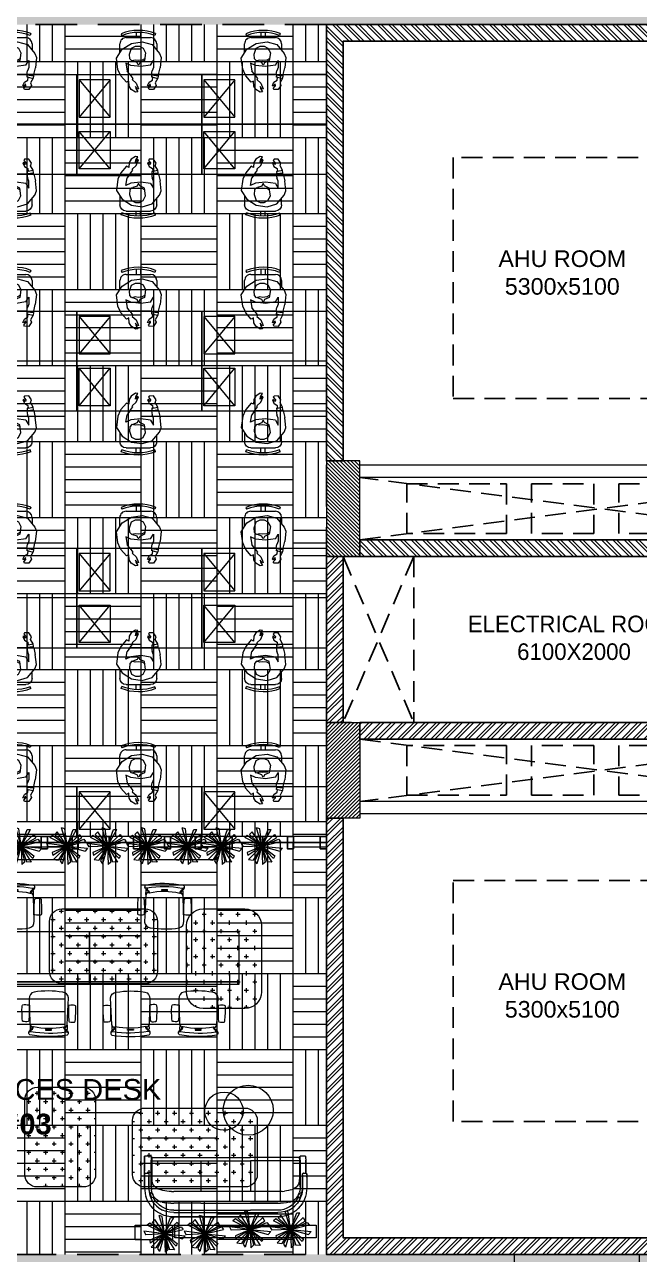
# Model space of a CAD drawing. Header units: millimetres. Extents: x 2335845 to 2509607, y 289014 to 361737.
# Drawn here: x 2353589 to 2360984, y 308802 to 323602 of the extents above; entities that cross this region are included whole.
import ezdxf

# ---------------------------------------------------------------- set-up
doc = ezdxf.new("R2010")
doc.units = ezdxf.units.MM
doc.linetypes.add('DASHED', pattern=[0.75, 0.5, -0.25])
doc.linetypes.add('HIDDEN', pattern=[0.375, 0.25, -0.125])
for name, color, linetype, lineweight in [('A-FURN-LOOSE', 24, 'Continuous', 18), ('A-PLAN-COLUMN', 3, 'Continuous', 0), ('A-PLAN-RCC-HATCH', 8, 'Continuous', 13), ('A-PLAN-THIN', 251, 'Continuous', 15), ('AI-FURN', 7, 'Continuous', 20), ('AR_01_PARTITION FULL HT', 2, 'Continuous', 25), ('AR_FURNITURE_MODULAR', 20, 'Continuous', 18), ('FR-Bushes', 75, 'Continuous', 0), ('TOA-FC-ACOU.PAN', 250, 'Continuous', 5), ('TOA-FL-CPT-1', 8, 'Continuous', 5), ('TOA-FURN-HUMAN', 252, 'Continuous', 9), ('TOA-FURN-MODULAR', 20, 'Continuous', 9), ('TOA-PLANTS', 72, 'Continuous', 9), ('TOA-RAMP', 8, 'Continuous', 13)]:
    doc.layers.add(name, color=color, linetype=linetype, lineweight=lineweight)
for name, color, linetype in [('A-PLAN-DOOR', 7, 'Continuous'), ('A-PLAN-HIDDEN', 1, 'HIDDEN'), ('A-PLAN-TEXT', 4, 'Continuous'), ('A-PLAN-WALL', 6, 'Continuous'), ('A-PLAN-WALL HATCH', 8, 'Continuous'), ('FLOOR MARK', 7, 'Continuous'), ('TEXT', 250, 'Continuous')]:
    doc.layers.add(name, color=color, linetype=linetype)
doc.styles.add('ARIAL', font='arial.ttf')
doc.styles.get("Standard").update_dxf_attribs({"font": 'arial.ttf'})
pattern_1 = [(315, (10712.74, -302687.64), (67.35192, 67.35192), []), (315, (10712.74, -302732.54), (67.35192, 67.35192), [])]
pattern_2 = [(90, (90021.1, 24147), (-914.4, 914.4), [914.4, -914.4]), (90, (90173.5, 24147), (-914.4, 914.4), [914.4, -914.4]), (90, (90325.9, 24147), (-914.4, 914.4), [914.4, -914.4]), (90, (90478.3, 24147), (-914.4, 914.4), [914.4, -914.4]), (90, (90630.7, 24147), (-914.4, 914.4), [914.4, -914.4]), (90, (90783.1, 24147), (-914.4, 914.4), [914.4, -914.4]), (90, (90935.5, 24147), (-914.4, 914.4), [914.4, -914.4]), (0, (90021.1, 25061.4), (914.4, -914.4), [914.4, -914.4]), (0, (90021.1, 25213.8), (914.4, -914.4), [914.4, -914.4]), (0, (90021.1, 25366.2), (914.4, -914.4), [914.4, -914.4]), (0, (90021.1, 25518.6), (914.4, -914.4), [914.4, -914.4]), (0, (90021.1, 25671), (914.4, -914.4), [914.4, -914.4]), (0, (90021.1, 25823.4), (914.4, -914.4), [914.4, -914.4]), (0, (90021.1, 25975.8), (914.4, -914.4), [914.4, -914.4])]

# ---------------------------------------------------------------- blocks, each defined once
blk = doc.blocks.new('txhvb')
at = {"layer": 'TOA-FURN-HUMAN', "color": 8, "lineweight": 5}
for p, q in [((549400, -3910, 0), (549400, -3801, 0)), ((549426, -3868, 0), (549538, -3797, 0)), ((549474, -3727, 0), (549770, -3727, 0)), ((549538, -3797, 0), (549670, -3779, 0)), ((549670, -3779, 0), (549787, -3812, 0)), ((549787, -3812, 0), (549877, -3917, 0)), ((549844, -3801, 0), (549844, -3878, 0)), ((549360, -3973, 0), (549426, -3868, 0)), ((549377, -4109, 0), (549360, -3973, 0)), ((549877, -3917, 0), (549897, -3968, 0)), ((549897, -3968, 0), (549883, -4091, 0)), ((549405, -4171, 0), (549377, -4109, 0)), ((549533, -4063, 0), (549473, -4034, 0)), ((549473, -4034, 0), (549486, -4126, 0)), ((549520, -4171, 0), (549486, -4126, 0)), ((549652, -4076, 0), (549533, -4063, 0)), ((549770, -4059, 0), (549652, -4076, 0)), ((549780, -4171, 0), (549787, -4126, 0)), ((549803, -4086, 0), (549787, -4126, 0)), ((549804, -4001, 0), (549803, -4086, 0)), ((549864, -4171, 0), (549883, -4091, 0)), ((549413, -4188, 0), (549405, -4171, 0)), ((549480, -4265, 0), (549413, -4188, 0)), ((549508, -4251, 0), (549480, -4265, 0)), ((549512, -4310, 0), (549508, -4251, 0)), ((549520, -4171, 0), (549557, -4219, 0)), ((549557, -4219, 0), (549546, -4232, 0)), ((549546, -4232, 0), (549594, -4275, 0)), ((549594, -4275, 0), (549625, -4342, 0)), ((549734, -4305, 0), (549753, -4264, 0)), ((549766, -4285, 0), (549745, -4310, 0)), ((549753, -4264, 0), (549791, -4238, 0)), ((549770, -4306, 0), (549766, -4285, 0)), ((549780, -4174, 0), (549780, -4170, 0)), ((549786, -4175, 0), (549780, -4174, 0)), ((549783, -4204, 0), (549786, -4175, 0)), ((549795, -4205, 0), (549783, -4204, 0)), ((549791, -4238, 0), (549795, -4205, 0)), ((549856, -4217, 0), (549826, -4272, 0)), ((549826, -4272, 0), (549836, -4303, 0)), ((549861, -4186, 0), (549856, -4217, 0)), ((549864, -4171, 0), (549861, -4186, 0)), ((549536, -4350, 0), (549512, -4310, 0)), ((549588, -4384, 0), (549536, -4350, 0)), ((549612, -4346, 0), (549587, -4314, 0)), ((549587, -4314, 0), (549592, -4339, 0)), ((549616, -4380, 0), (549588, -4384, 0)), ((549592, -4339, 0), (549616, -4380, 0)), ((549625, -4342, 0), (549612, -4346, 0)), ((549745, -4310, 0), (549734, -4305, 0)), ((549745, -4336, 0), (549770, -4306, 0)), ((549754, -4350, 0), (549745, -4336, 0)), ((549805, -4352, 0), (549754, -4350, 0)), ((549836, -4303, 0), (549805, -4352, 0))]:
    blk.add_line(p, q, dxfattribs=at)
at = {"layer": 'TOA-FURN-HUMAN', "color": 8, "lineweight": 5, "elevation": 0}
for points in [[(549415, -3681), (549424, -3704)], [(549597, -3664), (549597, -3727)], [(549647, -3664), (549647, -3727)], [(549829, -3679), (549820, -3702)], [(549696, -3982), (549668, -3997), (549621, -4003), (549583, -3998), (549544, -4008), (549520, -3981), (549514, -3927), (549541, -3855), (549586, -3831), (549636, -3831), (549679, -3853), (549710, -3911), (549696, -4004), (549641, -4030), (549629, -4056), (549619, -4055), (549609, -4028), (549555, -4009)], [(549770, -4059), (549804, -4001)], [(549785, -4177), (549859, -4186)], [(549795, -4205), (549858, -4218)]]:
    blk.add_lwpolyline(points, dxfattribs=at)
blk.add_lwpolyline([(549780, -4170, -0.034638), (549770, -4171), (549520, -4171)], format="xyb", dxfattribs=at)
at = {"layer": 'TOA-FURN-HUMAN', "color": 8, "lineweight": 5}
for centre, radius, start, end in [((549625, -4197, 0), 557, 68.458, 112.0994), ((549625, -4197, 0), 532, 68.4839, 112.0994), ((549474, -3801, 0), 74, 90.0001, 180.0001), ((549770, -3801, 0), 74, 0.0001, 90.0001)]:
    blk.add_arc(centre, radius, start, end, dxfattribs=at)
at = {"layer": 'TOA-FURN-MODULAR'}
for p, q in [((549284, -4234), (548909, -4684)), ((548909, -4234), (549284, -4684))]:
    blk.add_line(p, q, dxfattribs=at)
for points in [[(548884, -4171), (550384, -4171), (550384, -4771), (548884, -4771)], [(549284, -4234), (548909, -4234), (548909, -4684), (549284, -4684)]]:
    blk.add_lwpolyline(points, close=True, dxfattribs=at)
blk = doc.blocks.new('CHAIR - STEELCASE - LETSB')
at = {"color": 24, "lineweight": 9}
for points in [[(-370, 258, -0.089353), (-370, 317, -0.334929), (-361, 325, -0.034973), (-180, 330, -0.382328), (-170, 321, -0.10237), (-170, 253, -0.318036), (-180, 244, -0.036857), (-361, 249, -0.333729)], [(-370, -242, 0.089353), (-370, -301, 0.334929), (-361, -309, 0.034973), (-180, -315, 0.382328), (-170, -305, 0.10237), (-170, -238, 0.318036), (-180, -229, 0.036857), (-361, -234, 0.333729)]]:
    blk.add_lwpolyline(points, format="xyb", close=True, dxfattribs=at)
blk.add_lwpolyline([(-513, 242, 0.34479), (-528, 230, 0.096497), (-528, -218, 0.361045), (-516, -229), (-494, -229, 0.246071), (-466, -205, -0.226994), (-446, -191), (-440, -191, 0.417254), (-430, -177, -0.104406), (-430, 189, 0.398452), (-439, 204, -0.367565), (-466, 218, 0.274839), (-497, 242)], format="xyb", close=True)
for points in [[(-508, -229, 0.46809), (-488, -205, -0.090711), (-488, 218, 0.462177), (-507, 242, -100.177069)], [(-488, 217), (-478, 217, -0.321496), (-469, 210, 0.282757), (-430, 188, -1.025051)], [(-488, -205), (-478, -205, 0.321496), (-469, -198, -0.282757), (-430, -176, 1.025051)]]:
    blk.add_lwpolyline(points, format="xyb", dxfattribs=at)
at = {"color": 8, "lineweight": 5}
blk.add_lwpolyline([(-464, 213, 0.188155), (-445, 203), (-439, 204, -0.15219), (-410, 229, 0.211085), (-414, 230), (-459, 229, 0.414214), (-464, 223)], format="xyb", close=True, dxfattribs=at)
blk.add_lwpolyline([(-95, -229), (-390, -220, -0.232948), (-440, -191, 0.417374), (-430, -177, -0.10441), (-430, 189, 0.39834), (-439, 204, -0.21659), (-401, 231), (-78, 242, -0.366213), (-13, 173, -0.077985), (-14, -173, -0.376278), (-95, -229)], format="xyb")
for points in [[(-216, 237), (-214, 243)], [(-184, 244), (-186, 238)], [(-218, -225), (-217, -228)], [(-188, -228), (-189, -226)]]:
    blk.add_lwpolyline(points, dxfattribs=at)
for points in [[(-471, -25, -0.007805), (-471, 37, -0.087218), (-470, 43, -0.229267), (-469, 43), (-466, 43, -0.210582), (-464, 38, 0.008162), (-464, -24, -0.166545), (-465, -31, -0.375811), (-466, -31), (-469, -31, -0.246214), (-471, -28, 0.024513), (-471, -25, -1.199362)], [(-446, -191), (-440, -191, 0.15219), (-410, -215, -0.211085), (-414, -217), (-459, -217, -0.414214), (-464, -212), (-464, -202)]]:
    blk.add_lwpolyline(points, format="xyb", dxfattribs=at)
blk = doc.blocks.new('XCX')
blk.add_lwpolyline([(2272146, -176731), (2270346, -176731), (2270346, -177331), (2272146, -177331)], close=True)
at = {"color": 8}
blk.add_lwpolyline([(2272146, -177331), (2270346, -177331), (2270346, -177361), (2272146, -177361)], close=True, dxfattribs=at)
at = {"layer": 'AI-FURN', "xscale": -1}
for p, rotation in [((2271250, -176696), 89.39646482467117), ((2271652, -177443), 269.3964648246711)]:
    blk.add_blockref('CHAIR - STEELCASE - LETSB', p, dxfattribs=dict(at, rotation=rotation))
at = {"layer": 'AI-FURN', "rotation": 90.60353517532884}
blk.add_blockref('CHAIR - STEELCASE - LETSB', (2270840, -177443), dxfattribs=at)
blk = doc.blocks.new('A$C3F28102C')
at = {"layer": 'A-PLAN-DOOR'}
h = blk.add_hatch(dxfattribs=at)
h.set_pattern_fill('ANSI31', color=256, style=0)
h.set_pattern_definition([(315, (-1529.3283, 1000.1135), (-0.44194174, -0.44194174), [])])
h.paths.add_polyline_path([(1, -15), (0, -15), (0, 0), (1, 0)])
h.paths.add_polyline_path([(1, 0), (1, 0), (0, 0), (0, 1, 0.115729)])
h.paths.add_polyline_path([(5, -15), (4, -15), (4, 0), (5, 0)])
h.paths.add_polyline_path([(5, 0), (4, 0), (4, 0, 0.115729), (5, 1)])
at = {"layer": 'A-PLAN-DOOR', "color": 2}
for points in [[(1, 0), (1, -15), (0, -15), (0, 1)], [(4, 0), (4, -15), (5, -15), (5, 1)]]:
    blk.add_lwpolyline(points, dxfattribs=at)
for radius in [3.42, 2.42]:
    blk.add_circle((2, 3), radius, dxfattribs=at)
blk = doc.blocks.new('Door 1500 mm')
at = {"layer": 'A-PLAN-DOOR'}
for p, q in [((-749, 145), (-749, 150)), ((749, 145), (749, 150)), ((710, 60), (-710, 60)), ((-710, 60), (-710, 0)), ((710, 53), (-710, 53)), ((710, 6), (-710, 6)), ((710, 0), (-710, 0)), ((-150, 0), (-150, 53)), ((710, 60), (710, 0))]:
    blk.add_line(p, q, dxfattribs=at)
for points in [[(-750, -90), (-750, -90), (-750, 150), (-851, 150)], [(750, -89), (750, 150), (851, 150)]]:
    blk.add_lwpolyline(points, dxfattribs=at)
for points in [[(-748, 1), (-716, 1), (-716, 63), (-701, 63), (-701, 95), (-715, 148), (-748, 148), (-748, 140), (-749, 140), (-749, 142), (-749, 150), (-714, 150), (-699, 95), (-699, 62), (-714, 62), (-714, 0), (-749, 0), (-749, 10), (-748, 10)], [(748, 1), (716, 1), (716, 63), (701, 63), (701, 95), (715, 148), (748, 148), (748, 140), (749, 140), (749, 142), (749, 150), (714, 150), (699, 95), (699, 62), (714, 62), (714, 0), (749, 0), (749, 10), (748, 10)], [(-750, 8), (-749, 8), (-749, 142), (-750, 142)], [(750, 8), (749, 8), (749, 142), (750, 142)]]:
    blk.add_lwpolyline(points, close=True, dxfattribs=at)
at = {"layer": 'A-PLAN-DOOR', "linetype": 'HIDDEN', "ltscale": 300}
for points in [[(-712, -7), (-679, -7), (-679, -535), (-712, -535)], [(712, -7), (679, -7), (679, -836), (712, -836)]]:
    blk.add_lwpolyline(points, close=True, dxfattribs=at)
for centre, radius, start, end in [((-679, -7), 529, 270, 0.757), ((679, -7), 829, 179.517, 270)]:
    blk.add_arc(centre, radius, start, end, dxfattribs=at)
at = {"layer": 'A-PLAN-DOOR', "extrusion": (0, 0, -1), "yscale": 0.9981851179673188, "zscale": -0.9981851179673188, "rotation": 180}
for p, xscale in [((714, 0), 0.9981851179673188), ((-714, 0), -0.9981851179673188)]:
    blk.add_blockref('A$C3F28102C', p, dxfattribs=dict(at, xscale=xscale))
blk = doc.blocks.new('shaft door 750')
at = {"layer": 'A-PLAN-DOOR'}
for p, q in [((335, 60), (-335, 60)), ((-335, 0), (-335, 60)), ((335, 53), (-335, 53)), ((335, 6), (-335, 6)), ((335, 0), (-335, 0)), ((335, 0), (335, 60)), ((-374, -70), (-374, -65)), ((-374, -65), (-374, -70))]:
    blk.add_line(p, q, dxfattribs=at)
at = {"layer": 'A-PLAN-DOOR', "linetype": 'HIDDEN', "ltscale": 300}
blk.add_lwpolyline([(337, 60), (320, 31), (-295, 387), (-279, 415)], close=True, dxfattribs=at)
at = {"layer": 'A-PLAN-DOOR'}
for points in [[(-375, 150), (-375, 150), (-375, -70), (-430, -70)], [(375, 150), (375, 150), (375, -70), (430, -70)]]:
    blk.add_lwpolyline(points, dxfattribs=at)
for points in [[(-375, 52), (-374, 52), (-374, -62), (-375, -62)], [(-373, 58), (-341, 58), (-341, -3), (-326, -3), (-326, -35), (-340, -68), (-373, -68), (-373, -60), (-374, -60), (-374, -62), (-374, -70), (-339, -70), (-324, -35), (-324, -2), (-339, -2), (-339, 60), (-374, 60), (-374, 50), (-373, 50)], [(373, 58), (341, 58), (341, -3), (326, -3), (326, -35), (340, -68), (373, -68), (373, -60), (374, -60), (374, -62), (374, -70), (339, -70), (324, -35), (324, -2), (339, -2), (339, 60), (374, 60), (374, 50), (373, 50)], [(375, 52), (374, 52), (374, -62), (375, -62)]]:
    blk.add_lwpolyline(points, close=True, dxfattribs=at)
at = {"layer": 'A-PLAN-DOOR', "linetype": 'HIDDEN', "ltscale": 300}
blk.add_arc((338, 60), 712, 152.6807, 180, dxfattribs=at)
at = {"layer": 'A-PLAN-THIN'}
for p, q in [((395, 150), (-395, 150)), ((375, -70), (-375, -70))]:
    blk.add_line(p, q, dxfattribs=at)
at = {"layer": 'A-PLAN-DOOR', "xscale": -0.9973404255317604, "yscale": 0.9973404255317604, "zscale": 0.9973404255317604}
blk.add_blockref('A$C3F28102C', (339, 60), dxfattribs=at)
blk = doc.blocks.new('AHU-1')
at = {"layer": 'A-PLAN-RCC-HATCH'}
h = blk.add_hatch(dxfattribs=at)
h.set_pattern_fill('ANSI31', color=256, scale=10, angle=90, style=0)
h.set_pattern_definition([(135, (10312.298, -303006.3), (-22.4506403, -22.4506403), [])])
h.paths.add_polyline_path([(2888, 3412), (2888, 3712), (1388, 3712), (1388, 3412)])
h = blk.add_hatch(dxfattribs=at)
h.set_pattern_fill('ANSI31', color=256, scale=10, angle=90, style=0)
h.set_pattern_definition([(135, (10712.737, -302687.638), (-22.4506403, -22.4506403), [])])
h.paths.add_polyline_path([(-3612, -2688), (-3212, -2688), (-3212, -1538), (-3612, -1538)])
h = blk.add_hatch(dxfattribs=at)
h.set_pattern_fill('ANSI31', color=256, scale=10, angle=90, style=0)
h.set_pattern_definition([(135, (-181218.03, -403792.354), (-22.4506403, -22.4506403), [])])
h.paths.add_polyline_path([(2588, -2688), (2888, -2688), (2888, -1538), (2588, -1538)])
at = {"layer": 'A-PLAN-WALL HATCH'}
h = blk.add_hatch(dxfattribs=at)
h.set_pattern_fill('ANSI32', color=256, scale=10, angle=-90, style=0)
h.set_pattern_definition(pattern_1)
h.paths.add_polyline_path([(1388, 3712), (1388, 3512), (-3412, 3512), (-3412, -1538), (-3612, -1538), (-3612, 3712)])
h = blk.add_hatch(dxfattribs=at)
h.set_pattern_fill('ANSI32', color=256, scale=10, angle=-90, style=0)
h.set_pattern_definition(pattern_1)
h.paths.add_polyline_path([(2588, -1738), (1888, -1738), (1888, 1872), (2888, 1872), (2888, 1657), (2688, 1657), (2688, 1672), (2088, 1672), (2088, 852), (2688, 852), (2688, 867), (2888, 867), (2888, 447), (2688, 447), (2688, 652), (2088, 652), (2088, -548), (2688, -548), (2688, -343), (2888, -343), (2888, -748), (2888, -748), (2888, -748), (2088, -748), (2088, -1538), (2588, -1538)])
h = blk.add_hatch(dxfattribs=at)
h.set_pattern_fill('ANSI32', color=256, scale=10, angle=-90, style=0)
h.set_pattern_definition(pattern_1)
h.paths.add_polyline_path([(2588, -2688), (-3212, -2688), (-3212, -2488), (2588, -2488)])
at = {"layer": 'A-PLAN-COLUMN', "elevation": 0}
for points in [[(2888, 3412), (2888, 3712), (1388, 3712), (1388, 3412)], [(-3612, -2688), (-3212, -2688), (-3212, -1538), (-3612, -1538)], [(2588, -2688), (2888, -2688), (2888, -1538), (2588, -1538)]]:
    blk.add_lwpolyline(points, close=True, dxfattribs=at)
at = {"layer": 'A-PLAN-HIDDEN', "ltscale": 1000}
for p, q in [((2688, 852), (2088, 1672)), ((2688, 1672), (2088, 852)), ((2088, 652), (2688, -548)), ((2088, -548), (2688, 652)), ((2688, -748), (2088, -1538)), ((2688, -1538), (2088, -748)), ((-3212, -2488), (2588, -1738)), ((2588, -2488), (-3212, -1738))]:
    blk.add_line(p, q, dxfattribs=at)
at = {"layer": 'A-PLAN-HIDDEN', "ltscale": 1000, "elevation": 0}
for points in [[(-2087, -788), (513, -788), (513, 2112), (-2087, 2112)], [(-2647, -2413), (-2647, -1813), (-1447, -1813), (-1447, -2413)], [(-1146, -2413), (-1146, -1813), (-396, -1813), (-396, -2413)], [(-97, -2413), (-97, -1813), (653, -1813), (653, -2413)]]:
    blk.add_lwpolyline(points, close=True, dxfattribs=at)
at = {"layer": 'A-PLAN-HIDDEN', "ltscale": 1000}
for centre, radius in [((1717, -2208), 125), ((2367, -2208), 125), ((1003, -2368), 45.1), ((1272, -2351), 61.9)]:
    blk.add_circle(centre, radius, dxfattribs=at)
at = {"layer": 'A-PLAN-THIN'}
for p, q in [((1888, -1588), (-3212, -1588)), ((1888, -1738), (-3212, -1738))]:
    blk.add_line(p, q, dxfattribs=at)
at = {"layer": 'A-PLAN-WALL', "elevation": 0}
for points in [[(1388, 3712), (1388, 3512), (-3412, 3512), (-3412, -1538), (-3612, -1538), (-3612, 3712), (1388, 3712)], [(2588, -1738), (1888, -1738), (1888, 1872), (2888, 1872), (2888, 1657), (2688, 1657), (2688, 1672), (2088, 1672), (2088, 852), (2688, 852), (2688, 867), (2888, 867), (2888, 447), (2688, 447), (2688, 652), (2088, 652), (2088, -548), (2688, -548), (2688, -343), (2888, -343), (2888, -748), (2888, -748), (2888, -748), (2088, -748), (2088, -1538), (2588, -1538), (2588, -1738)], [(2588, -2688), (-3212, -2688), (-3212, -2488), (2588, -2488), (2588, -2688)]]:
    blk.add_lwpolyline(points, dxfattribs=at)
at = {"layer": 'A-PLAN-DOOR', "xscale": -1, "rotation": 90}
blk.add_blockref('Door 1500 mm', (2017, 2642), dxfattribs=at)
at = {"layer": 'A-PLAN-DOOR', "extrusion": (-4.04354e-14, 1.89327e-28, -1), "xscale": -1, "zscale": -1, "rotation": 90}
for p in [(-2738, 1262), (-2738, 52), (-2738, -1143)]:
    blk.add_blockref('shaft door 750', p, dxfattribs=at)
blk = doc.blocks.new('CHOREE')
at = {"layer": 'A-PLAN-WALL HATCH'}
h = blk.add_hatch(dxfattribs=at)
h.set_pattern_fill('ANSI32', color=256, scale=10, style=0)
h.set_pattern_definition([(45, (-227892.75, -301200.18), (-67.35192, 67.35192), []), (45, (-227847.85, -301200.18), (-67.35192, 67.35192), [])])
h.paths.add_polyline_path([(-41343, -3050), (-41143, -3050), (-41143, -1050), (-41343, -1050)])
at = {"layer": 'A-PLAN-HIDDEN', "ltscale": 1000}
for p, q in [((-41143, -1050, 0), (-40293, -3050, 0)), ((-40293, -1050, 0), (-41143, -3050, 0))]:
    blk.add_line(p, q, dxfattribs=at)
at = {"layer": 'A-PLAN-HIDDEN', "ltscale": 1000, "elevation": 0}
blk.add_lwpolyline([(-40293, -3050), (-41143, -3050), (-41143, -1050), (-40293, -1050)], close=True, dxfattribs=at)
at = {"layer": 'A-PLAN-WALL', "elevation": 0}
blk.add_lwpolyline([(-41343, -3050), (-41143, -3050), (-41143, -1050), (-41343, -1050)], close=True, dxfattribs=at)
blk.add_blockref('AHU-1', (-37730, 1637, 0))
at = {"xscale": -1, "rotation": 180}
blk.add_blockref('AHU-1', (-37730, -5738, 0), dxfattribs=at)
blk = doc.blocks.new('BIG CHOORE')
blk.add_blockref('CHOREE', (-2408, -1909))
blk = doc.blocks.new('DFTY')
at = {"layer": 'A-FURN-LOOSE'}
for p, q in [((38158908, 16367), (38158908, 16574)), ((38158979, 16574), (38158908, 16574)), ((38158908, 16574), (38158908, 16394)), ((38158982, 16574), (38158979, 16574)), ((38158986, 16571), (38158982, 16574)), ((38158988, 16568), (38158986, 16571)), ((38158988, 16553), (38158987, 16540)), ((38158987, 16540), (38158987, 16524)), ((38158987, 16203), (38158987, 16524)), ((38158987, 16203), (38158987, 16524)), ((38158988, 16568), (38158988, 16564)), ((38158988, 16562), (38158988, 16564)), ((38158988, 16562), (38158988, 16553)), ((38158988, 16562), (38158998, 16548)), ((38158998, 16548), (38158997, 16546)), ((38158997, 16546), (38158997, 16539)), ((38158997, 16539), (38158997, 16529)), ((38158997, 16529), (38158997, 16517)), ((38158997, 16517), (38158997, 16295)), ((38158997, 16517), (38158997, 16295)), ((38158997, 16516), (38159583, 16516)), ((38158998, 16548), (38158999, 16553)), ((38159003, 16557), (38158999, 16553)), ((38159008, 16558), (38159003, 16557)), ((38159008, 16558), (38159583, 16558)), ((38159583, 16516), (38159583, 16148)), ((38159585, 16558), (38160182, 16558)), ((38159585, 16516), (38160182, 16516)), ((38160759, 16558), (38160182, 16558)), ((38160770, 16516), (38160182, 16516)), ((38160182, 16516), (38160182, 16148)), ((38160764, 16557), (38160759, 16558)), ((38160768, 16553), (38160764, 16557)), ((38160769, 16548), (38160768, 16553)), ((38160769, 16550), (38160779, 16568)), ((38160770, 16546), (38160769, 16548)), ((38160770, 16546), (38160770, 16539)), ((38160770, 16539), (38160770, 16529)), ((38160770, 16529), (38160770, 16517)), ((38160770, 16517), (38160771, 16292)), ((38160770, 16517), (38160771, 16292)), ((38160779, 16568), (38160781, 16571)), ((38160779, 16564), (38160779, 16568)), ((38160779, 16562), (38160779, 16564)), ((38160779, 16553), (38160779, 16562)), ((38160780, 16540), (38160779, 16553)), ((38160780, 16524), (38160780, 16540)), ((38160780, 16524), (38160780, 16203)), ((38160780, 16203), (38160780, 16524)), ((38160780, 16524), (38160780, 16524)), ((38160785, 16574), (38160781, 16571)), ((38160788, 16574), (38160785, 16574)), ((38160836, 16574), (38160788, 16574)), ((38160841, 16573), (38160836, 16574)), ((38160843, 16571), (38160841, 16573)), ((38160845, 16569), (38160843, 16571)), ((38160845, 16568), (38160845, 16569)), ((38160846, 16566), (38160845, 16568)), ((38160846, 16566), (38160847, 16563)), ((38160847, 16564), (38160847, 16560)), ((38160847, 16553), (38160847, 16560)), ((38160848, 16540), (38160847, 16553)), ((38160848, 16540), (38160848, 16524)), ((38160848, 16524), (38160848, 16370)), ((38160848, 16370), (38160848, 16524)), ((38158908, 16367), (38158910, 16367)), ((38158908, 16367), (38158908, 16182)), ((38158908, 16182), (38158908, 16367)), ((38158916, 16367), (38158910, 16367)), ((38158916, 16367), (38158923, 16367)), ((38158923, 16367), (38158958, 16367)), ((38158958, 16367), (38158959, 16323)), ((38158959, 16201), (38158959, 16323)), ((38158959, 16201), (38158959, 16323)), ((38158959, 16320), (38158959, 16224)), ((38158996, 16292), (38158987, 16203)), ((38158996, 16292), (38158997, 16295)), ((38158999, 16264), (38158996, 16292)), ((38160771, 16292), (38160768, 16264)), ((38160780, 16203), (38160771, 16292)), ((38160810, 16365), (38160808, 16360)), ((38160808, 16360), (38160808, 16359)), ((38160808, 16356), (38160808, 16359)), ((38160808, 16359), (38160808, 16359)), ((38160808, 16348), (38160808, 16356)), ((38160808, 16348), (38160808, 16337)), ((38160808, 16337), (38160808, 16323)), ((38160808, 16323), (38160808, 16201)), ((38160808, 16323), (38160808, 16201)), ((38160808, 16322), (38160808, 16323)), ((38160808, 16320), (38160808, 16321)), ((38160808, 16224), (38160808, 16320)), ((38160814, 16369), (38160810, 16365)), ((38160818, 16370), (38160814, 16369)), ((38160818, 16370), (38160849, 16370)), ((38160854, 16369), (38160849, 16370)), ((38160857, 16365), (38160854, 16369)), ((38160859, 16360), (38160857, 16365)), ((38160859, 16359), (38160859, 16360)), ((38160859, 16360), (38160859, 16359)), ((38160859, 16356), (38160859, 16359)), ((38160859, 16359), (38160859, 16356)), ((38160859, 16359), (38160859, 16359)), ((38160859, 16348), (38160859, 16356)), ((38160859, 16356), (38160859, 16348)), ((38160859, 16348), (38160859, 16337)), ((38160859, 16348), (38160859, 16337)), ((38160859, 16337), (38160859, 16323)), ((38160859, 16337), (38160859, 16323)), ((38160859, 16323), (38160859, 16182)), ((38160859, 16323), (38160859, 16182)), ((38160859, 16322), (38160859, 16323)), ((38158908, 16182), (38158910, 16160)), ((38158908, 16181), (38158908, 16182)), ((38158908, 16182), (38158908, 16181)), ((38158910, 16160), (38158914, 16129)), ((38158960, 16187), (38158959, 16224)), ((38158959, 16224), (38158959, 16201)), ((38158959, 16224), (38158959, 16224)), ((38158959, 16200), (38158959, 16201)), ((38158959, 16201), (38158959, 16173)), ((38158959, 16200), (38158959, 16201)), ((38158959, 16201), (38158959, 16200)), ((38158959, 16173), (38158963, 16143)), ((38158966, 16152), (38158960, 16187)), ((38158963, 16143), (38158969, 16114)), ((38158976, 16118), (38158966, 16152)), ((38158987, 16203), (38158987, 16193)), ((38158987, 16193), (38158990, 16165)), ((38158991, 16155), (38158990, 16165)), ((38158998, 16133), (38158991, 16155)), ((38158998, 16133), (38159007, 16111)), ((38159008, 16237), (38158999, 16264)), ((38159023, 16213), (38159008, 16237)), ((38159046, 16193), (38159023, 16213)), ((38159073, 16177), (38159046, 16193)), ((38159102, 16166), (38159073, 16177)), ((38159127, 16160), (38159102, 16166)), ((38159152, 16155), (38159127, 16160)), ((38159177, 16152), (38159152, 16155)), ((38159204, 16149), (38159177, 16152)), ((38159231, 16148), (38159204, 16149)), ((38159231, 16148), (38159259, 16148)), ((38159583, 16148), (38159259, 16148)), ((38160182, 16148), (38159583, 16148)), ((38160509, 16148), (38160182, 16148)), ((38160536, 16148), (38160509, 16148)), ((38160563, 16149), (38160536, 16148)), ((38160563, 16149), (38160590, 16152)), ((38160615, 16155), (38160590, 16152)), ((38160640, 16160), (38160615, 16155)), ((38160665, 16166), (38160640, 16160)), ((38160665, 16166), (38160694, 16177)), ((38160721, 16193), (38160694, 16177)), ((38160721, 16193), (38160744, 16213)), ((38160759, 16237), (38160744, 16213)), ((38160768, 16264), (38160759, 16237)), ((38160776, 16155), (38160768, 16130)), ((38160779, 16183), (38160776, 16155)), ((38160780, 16203), (38160779, 16183)), ((38160780, 16203), (38160779, 16183)), ((38160801, 16152), (38160791, 16118)), ((38160804, 16143), (38160798, 16115)), ((38160807, 16187), (38160801, 16152)), ((38160808, 16172), (38160804, 16143)), ((38160808, 16224), (38160807, 16187)), ((38160808, 16201), (38160808, 16224)), ((38160808, 16224), (38160808, 16224)), ((38160808, 16201), (38160808, 16172)), ((38160808, 16172), (38160808, 16201)), ((38160808, 16200), (38160808, 16201)), ((38160808, 16201), (38160808, 16200)), ((38160857, 16160), (38160853, 16129)), ((38160859, 16182), (38160857, 16160)), ((38160859, 16181), (38160859, 16182)), ((38160859, 16182), (38160859, 16181)), ((38160859, 16181), (38160859, 16182)), ((38158914, 16129), (38158916, 16119)), ((38158914, 16129), (38158914, 16129)), ((38158914, 16129), (38158914, 16129)), ((38158916, 16119), (38158924, 16086)), ((38158938, 16049), (38158924, 16086)), ((38158940, 16045), (38158938, 16049)), ((38158955, 16015), (38158940, 16045)), ((38158961, 16006), (38158955, 16015)), ((38158980, 15979), (38158961, 16006)), ((38158978, 16087), (38158969, 16114)), ((38158969, 16114), (38158978, 16087)), ((38158972, 16130), (38158973, 16130)), ((38158973, 16130), (38158972, 16130)), ((38158973, 16130), (38158977, 16130)), ((38158976, 16118), (38158989, 16084)), ((38158976, 16118), (38158989, 16084)), ((38158987, 16128), (38158977, 16130)), ((38158997, 16046), (38158978, 16087)), ((38158988, 16070), (38158986, 16069)), ((38158996, 16123), (38158987, 16128)), ((38158996, 16123), (38158987, 16128)), ((38158989, 16071), (38158988, 16070)), ((38158989, 16084), (38158989, 16085)), ((38158989, 16085), (38158989, 16084)), ((38158989, 16084), (38158994, 16074)), ((38158994, 16074), (38158989, 16084)), ((38158990, 16072), (38158989, 16071)), ((38159003, 16077), (38158990, 16072)), ((38158999, 16120), (38158996, 16123)), ((38159021, 16009), (38158997, 16046)), ((38159007, 16111), (38158999, 16120)), ((38159006, 16078), (38159003, 16077)), ((38159006, 16078), (38159008, 16078)), ((38159008, 16109), (38159007, 16111)), ((38159007, 16111), (38159008, 16109)), ((38159017, 16093), (38159008, 16109)), ((38159008, 16109), (38159017, 16093)), ((38159011, 16077), (38159008, 16078)), ((38159014, 16075), (38159011, 16077)), ((38159014, 16075), (38159016, 16072)), ((38159035, 16041), (38159016, 16072)), ((38159027, 16077), (38159017, 16093)), ((38159053, 15975), (38159021, 16009)), ((38159039, 16064), (38159027, 16077)), ((38159059, 16011), (38159035, 16041)), ((38159053, 16051), (38159039, 16064)), ((38159068, 16041), (38159053, 16051)), ((38159086, 15985), (38159059, 16011)), ((38159084, 16032), (38159068, 16041)), ((38159084, 16032), (38159101, 16024)), ((38159116, 15964), (38159086, 15985)), ((38159119, 16019), (38159101, 16024)), ((38159119, 16019), (38159154, 16012)), ((38159154, 16012), (38159119, 16019)), ((38159188, 16008), (38159154, 16012)), ((38159223, 16006), (38159188, 16008)), ((38159223, 16006), (38159259, 16006)), ((38159583, 16006), (38159259, 16006)), ((38159583, 16006), (38159259, 16006)), ((38159583, 16006), (38160182, 16006)), ((38159583, 16006), (38160182, 16006)), ((38160509, 16006), (38160182, 16006)), ((38160182, 16006), (38160509, 16006)), ((38160509, 16006), (38160544, 16006)), ((38160579, 16008), (38160544, 16006)), ((38160613, 16012), (38160579, 16008)), ((38160648, 16019), (38160613, 16012)), ((38160648, 16019), (38160666, 16024)), ((38160681, 15985), (38160651, 15964)), ((38160666, 16024), (38160683, 16032)), ((38160708, 16010), (38160681, 15985)), ((38160683, 16032), (38160699, 16041)), ((38160714, 16051), (38160699, 16041)), ((38160732, 16041), (38160708, 16010)), ((38160728, 16064), (38160714, 16051)), ((38160746, 16009), (38160715, 15975)), ((38160728, 16064), (38160740, 16077)), ((38160751, 16072), (38160732, 16041)), ((38160740, 16077), (38160750, 16093)), ((38160770, 16046), (38160746, 16009)), ((38160750, 16093), (38160759, 16109)), ((38160759, 16109), (38160750, 16093)), ((38160753, 16075), (38160751, 16072)), ((38160756, 16077), (38160753, 16075)), ((38160759, 16078), (38160756, 16077)), ((38160768, 16120), (38160759, 16109)), ((38160759, 16109), (38160760, 16111)), ((38160762, 16078), (38160759, 16078)), ((38160760, 16111), (38160768, 16130)), ((38160762, 16078), (38160764, 16077)), ((38160764, 16077), (38160777, 16072)), ((38160768, 16120), (38160771, 16123)), ((38160789, 16087), (38160770, 16046)), ((38160770, 16046), (38160789, 16087)), ((38160771, 16123), (38160780, 16128)), ((38160773, 16074), (38160778, 16084)), ((38160778, 16071), (38160777, 16072)), ((38160791, 16118), (38160778, 16084)), ((38160791, 16118), (38160778, 16084)), ((38160779, 16070), (38160778, 16071)), ((38160780, 16068), (38160779, 16070)), ((38160790, 16130), (38160780, 16128)), ((38160806, 16006), (38160787, 15979)), ((38160789, 16087), (38160798, 16115)), ((38160798, 16115), (38160789, 16087)), ((38160794, 16130), (38160790, 16130)), ((38160795, 16130), (38160794, 16130)), ((38160794, 16130), (38160795, 16130)), ((38160811, 16016), (38160806, 16006)), ((38160827, 16045), (38160811, 16016)), ((38160843, 16086), (38160827, 16045)), ((38160851, 16119), (38160843, 16086)), ((38160853, 16129), (38160851, 16119)), ((38158986, 15971), (38158980, 15979)), ((38158986, 15971), (38158980, 15979)), ((38159012, 15942), (38158986, 15971)), ((38159036, 15920), (38159012, 15942)), ((38159041, 15916), (38159036, 15920)), ((38159065, 15899), (38159041, 15916)), ((38159053, 15975), (38159085, 15948)), ((38159073, 15894), (38159065, 15899)), ((38159096, 15881), (38159073, 15894)), ((38159085, 15948), (38159125, 15924)), ((38159107, 15875), (38159096, 15881)), ((38159129, 15866), (38159107, 15875)), ((38159149, 15946), (38159116, 15964)), ((38159167, 15907), (38159125, 15924)), ((38159144, 15860), (38159129, 15866)), ((38159163, 15854), (38159144, 15860)), ((38159185, 15933), (38159149, 15946)), ((38159181, 15849), (38159163, 15854)), ((38159213, 15897), (38159167, 15907)), ((38159198, 15846), (38159181, 15849)), ((38159221, 15925), (38159185, 15933)), ((38159220, 15843), (38159198, 15846)), ((38159259, 15893), (38159213, 15897)), ((38159234, 15842), (38159220, 15843)), ((38159259, 15922), (38159221, 15925)), ((38159259, 15841), (38159234, 15842)), ((38159259, 15922), (38159583, 15922)), ((38159259, 15893), (38159583, 15893)), ((38159583, 15841), (38159259, 15841)), ((38159259, 15841), (38159583, 15841)), ((38159583, 15922), (38160182, 15922)), ((38159583, 15893), (38160182, 15893)), ((38160182, 15841), (38159583, 15841)), ((38159583, 15841), (38160182, 15841)), ((38160508, 15922), (38160182, 15922)), ((38160182, 15893), (38160509, 15893)), ((38160509, 15841), (38160182, 15841)), ((38160509, 15841), (38160182, 15841)), ((38160546, 15925), (38160509, 15922)), ((38160555, 15897), (38160509, 15893)), ((38160528, 15841), (38160509, 15841)), ((38160528, 15841), (38160509, 15841)), ((38160528, 15841), (38160547, 15843)), ((38160582, 15933), (38160546, 15925)), ((38160568, 15846), (38160547, 15843)), ((38160600, 15907), (38160555, 15897)), ((38160586, 15849), (38160568, 15846)), ((38160618, 15946), (38160582, 15933)), ((38160623, 15860), (38160586, 15849)), ((38160641, 15924), (38160600, 15907)), ((38160651, 15964), (38160618, 15946)), ((38160638, 15866), (38160623, 15860)), ((38160660, 15875), (38160638, 15866)), ((38160641, 15924), (38160682, 15948)), ((38160671, 15881), (38160660, 15875)), ((38160694, 15894), (38160671, 15881)), ((38160682, 15948), (38160715, 15975)), ((38160702, 15899), (38160694, 15894)), ((38160726, 15916), (38160702, 15899)), ((38160731, 15920), (38160726, 15916)), ((38160755, 15942), (38160731, 15920)), ((38160781, 15971), (38160755, 15942)), ((38160787, 15979), (38160781, 15971)), ((38160781, 15971), (38160787, 15979))]:
    blk.add_line(p, q, dxfattribs=at)
blk = doc.blocks.new('A$C36760ACF')
at = {"layer": 'FR-Bushes', "color": 82}
for p, q in [((188, 620), (229, 653)), ((304, 343), (188, 620)), ((304, 343), (229, 653)), ((304, 343), (339, 686)), ((304, 343), (388, 643)), ((339, 686), (388, 643)), ((304, 343), (29, 499)), ((29, 445), (29, 499)), ((304, 343), (29, 445)), ((108, 554), (164, 585)), ((304, 343), (108, 554)), ((304, 343), (164, 585)), ((304, 343), (464, 556)), ((304, 343), (507, 536)), ((304, 343), (571, 508)), ((304, 343), (563, 429)), ((464, 556), (507, 536)), ((571, 508), (563, 429)), ((304, 343), (0, 253)), ((13, 306), (0, 253)), ((304, 343), (13, 306)), ((304, 343), (65, 181)), ((304, 343), (112, 139)), ((304, 343), (127, 99)), ((304, 343), (160, 58)), ((304, 343), (259, 0)), ((304, 343), (568, 399)), ((304, 343), (610, 355)), ((304, 343), (317, 31)), ((304, 343), (411, 98)), ((304, 343), (457, 108)), ((304, 343), (526, 120)), ((304, 343), (536, 198)), ((304, 343), (548, 227)), ((304, 343), (599, 261)), ((548, 227), (599, 261)), ((568, 399), (610, 355)), ((65, 181), (112, 139)), ((127, 99), (160, 58)), ((259, 0), (317, 31)), ((411, 98), (457, 108)), ((526, 120), (536, 198))]:
    blk.add_line(p, q, dxfattribs=at)

msp = doc.modelspace()

# ---------------------------------------------------------------- hatches: boundary and pattern name
at = {"layer": 'TOA-FC-ACOU.PAN', "true_color": 0x939598}
h = msp.add_hatch(dxfattribs=at)
h.set_pattern_fill('CROSS', color=252, scale=16)
h.set_pattern_definition([(0, (89951.19, 24388.33), (101.6, 101.6), [50.8, -152.4]), (90, (89976.59, 24362.93), (-101.6, 101.6), [50.8, -152.4])])
edge = h.paths.add_edge_path()
edge.add_line((2355187.743, 312809.821), (2355187.743, 312209.001))
edge.add_arc((2355037.743, 312209.001), 150, 270, 360, ccw=False)
edge.add_line((2355037.743, 312059.001), (2354037.952, 312059.001))
edge.add_arc((2354037.952, 312209.001), 150, 180, 270, ccw=False)
edge.add_line((2353887.952, 312209.001), (2353887.952, 312809.821))
edge.add_arc((2354037.952, 312809.821), 150, 90, 180, ccw=False)
edge.add_line((2354037.952, 312959.821), (2355037.743, 312959.821))
edge.add_arc((2355037.743, 312809.821), 150, 0, 90, ccw=False)
h = msp.add_hatch(dxfattribs=at)
h.set_pattern_fill('CROSS', color=252, scale=16)
h.set_pattern_definition([(0, (89941.52, 24249.15), (101.6, 101.6), [50.8, -152.4]), (90, (89966.92, 24223.75), (-101.6, 101.6), [50.8, -152.4])])
edge = h.paths.add_edge_path()
edge.add_line((2355738.073, 312959.827), (2356238.073, 312959.827))
edge.add_arc((2356238.073, 312759.827), 200, 0, 90, ccw=False)
edge.add_line((2356438.073, 312759.827), (2356438.073, 311960.036))
edge.add_arc((2356238.073, 311960.036), 200, 270, 360, ccw=False)
edge.add_line((2356238.073, 311760.036), (2355738.073, 311760.036))
edge.add_arc((2355738.073, 311960.036), 200, 180, 270, ccw=False)
edge.add_line((2355538.073, 311960.036), (2355538.073, 312759.827))
edge.add_arc((2355738.073, 312759.827), 200, 90, 180, ccw=False)
h = msp.add_hatch(dxfattribs=at)
h.set_pattern_fill('CROSS', color=252, scale=16)
h.set_pattern_definition([(0, (91896.52, 24026.98), (101.6, 101.6), [50.8, -152.4]), (90, (91921.92, 24001.58), (-101.6, 101.6), [50.8, -152.4])])
edge = h.paths.add_edge_path()
edge.add_line((2353743.073, 310812.972), (2354293.073, 310812.972))
edge.add_arc((2354293.073, 310662.972), 150, 0, 90, ccw=False)
edge.add_line((2354443.073, 310662.972), (2354443.073, 309762.964))
edge.add_arc((2354293.073, 309762.964), 150, 270, 360, ccw=False)
edge.add_line((2354293.073, 309612.964), (2353743.073, 309612.964))
edge.add_arc((2353743.073, 309762.964), 150, 180, 270, ccw=False)
edge.add_line((2353593.073, 309762.964), (2353593.073, 310662.972))
edge.add_arc((2353743.073, 310662.972), 150, 90, 180, ccw=False)
h = msp.add_hatch(dxfattribs=at)
h.set_pattern_fill('CROSS', color=252, scale=16)
h.set_pattern_definition([(0, (89891.52, 23990.34), (101.6, 101.6), [50.8, -152.4]), (90, (89916.92, 23964.94), (-101.6, 101.6), [50.8, -152.4])])
edge = h.paths.add_edge_path()
edge.add_line((2355038.073, 310562.981), (2356238.073, 310562.981))
edge.add_arc((2356238.073, 310412.981), 150, 0, 90, ccw=False)
edge.add_line((2356388.073, 310412.981), (2356388.073, 309762.964))
edge.add_arc((2356238.073, 309762.964), 150, 270, 360, ccw=False)
edge.add_line((2356238.073, 309612.964), (2355038.073, 309612.964))
edge.add_arc((2355038.073, 309762.964), 150, 180, 270, ccw=False)
edge.add_line((2354888.073, 309762.964), (2354888.073, 310412.981))
edge.add_arc((2355038.073, 310412.981), 150, 90, 180, ccw=False)
at = {"layer": 'TOA-FL-CPT-1', "true_color": 0xc7c8ca}
h = msp.add_hatch(dxfattribs=at)
h.set_pattern_fill('AR-PARQ1', color=9, scale=3)
h.set_pattern_definition([(90, (54538.6, -6708.4), (-914.4, 914.4), [914.4, -914.4]), (90, (54691, -6708.4), (-914.4, 914.4), [914.4, -914.4]), (90, (54843.4, -6708.4), (-914.4, 914.4), [914.4, -914.4]), (90, (54995.8, -6708.4), (-914.4, 914.4), [914.4, -914.4]), (90, (55148.2, -6708.4), (-914.4, 914.4), [914.4, -914.4]), (90, (55300.6, -6708.4), (-914.4, 914.4), [914.4, -914.4]), (90, (55453, -6708.4), (-914.4, 914.4), [914.4, -914.4]), (0, (54538.6, -5794), (914.4, -914.4), [914.4, -914.4]), (0, (54538.6, -5641.6), (914.4, -914.4), [914.4, -914.4]), (0, (54538.6, -5489.2), (914.4, -914.4), [914.4, -914.4]), (0, (54538.6, -5336.8), (914.4, -914.4), [914.4, -914.4]), (0, (54538.6, -5184.4), (914.4, -914.4), [914.4, -914.4]), (0, (54538.6, -5032), (914.4, -914.4), [914.4, -914.4]), (0, (54538.6, -4879.6), (914.4, -914.4), [914.4, -914.4])])
h.paths.add_polyline_path([(2344950.518, 323601.624), (2348044.691, 323601.624), (2348044.691, 308801.624), (2344978.375, 308801.624), (2344983.023, 307001.553), (2351045.878, 307001.608), (2351044.683, 304701.624), (2350244.683, 304670.094), (2350244.683, 294701.624), (2352811.835, 294701.622), (2352811.821, 307001.631), (2405044.683, 307005.059), (2405044.683, 327701.624), (2410595.745, 327701.624), (2410609.803, 329501.624), (2408605.34, 329501.624), (2411484.683, 335301.624), (2408440.262, 335301.624), (2406365.488, 331122.307), (2403244.678, 328001.969), (2403244.795, 325600.805), (2384290.648, 325598.809), (2384290.648, 323607.372), (2375885.176, 323603.528), (2375861.465, 325602.978), (2360226.195, 325602.091), (2360226.052, 334601.937), (2375945.229, 334602.179), (2375945.229, 331031.373), (2376972.789, 331510.903), (2389391.537, 331510.903), (2389391.537, 331810.72), (2389491.628, 331810.72), (2389491.53, 331510.903), (2391791.53, 331510.903), (2391791.531, 333010.881), (2389491.53, 333010.881), (2389491.531, 332710.861), (2389391.537, 332710.861), (2389391.54, 333010.905), (2377622.511, 333011.008), (2377622.511, 336459.845), (2386144.742, 336459.853), (2386144.683, 337701.624), (2376094.699, 337701.624), (2376094.724, 335802.062), (2362938.321, 335802.061), (2362938.326, 340629.119), (2359023.456, 340413.419), (2359023.899, 325602.053), (2352244.614, 325602.052), (2352244.655, 339888.472), (2350244.683, 339753.79), (2350259.797, 327701.624), (2351044.683, 327701.624), (2351043.518, 325401.69), (2344945.863, 325401.675)])
h.paths.add_polyline_path([(2365719.683, 323601.624), (2395044.683, 323601.624), (2395044.683, 322741.298), (2398494.622, 322751.666), (2398494.622, 323601.624), (2403544.687, 323601.624), (2403544.687, 308801.634), (2365719.683, 308801.634)], flags=16)
h.paths.add_polyline_path([(2349719.689, 323601.683), (2365719.683, 323601.683), (2365719.683, 308801.624), (2349719.689, 308801.624)], flags=16)
h = msp.add_hatch(dxfattribs=at)
h.set_pattern_fill('AR-PARQ1', color=9, scale=3)
h.set_pattern_definition(pattern_2)
h.paths.add_polyline_path([(2349719.689, 313831.671), (2357219.693, 313831.671), (2357219.693, 323601.624), (2349719.689, 323601.624)])
h = msp.add_hatch(dxfattribs=at)
h.set_pattern_fill('AR-PARQ1', color=9, scale=3)
h.set_pattern_definition(pattern_2)
h.paths.add_polyline_path([(2349719.689, 313757.658), (2357219.693, 313757.658), (2357219.693, 308801.624), (2349719.689, 308801.624)])

# ---------------------------------------------------------------- linework, layer by layer
at = {"layer": 'A-FURN-LOOSE', "ltscale": 5}
for centre, radius in [((2356279.327, 310536.411, 0), 300), ((2355987.687, 310525.361, 0), 230.484)]:
    msp.add_circle(centre, radius, dxfattribs=at)
at = {"layer": 'AR_01_PARTITION FULL HT', "color": 0}
msp.add_line((2349719.682, 313757.658, 0), (2357219.683, 313757.658, 0), dxfattribs=at)
at = {"layer": 'AR_01_PARTITION FULL HT', "color": 0, "elevation": 0}
for points in [[(2353864.42, 313831.671), (2353790.407, 313831.671), (2353790.407, 313683.644), (2353864.42, 313683.644)], [(2354160.473, 313831.671), (2354234.486, 313831.671), (2354234.486, 313683.644), (2354160.473, 313683.644)], [(2354604.552, 313831.671), (2354530.539, 313831.671), (2354530.539, 313683.644), (2354604.552, 313683.644)], [(2354900.604, 313831.671), (2354974.617, 313831.671), (2354974.617, 313683.644), (2354900.604, 313683.644)], [(2355344.683, 313831.671), (2355270.67, 313831.671), (2355270.67, 313683.644), (2355344.683, 313683.644)], [(2355640.736, 313831.671), (2355714.749, 313831.671), (2355714.749, 313683.644), (2355640.736, 313683.644)], [(2356084.815, 313831.671), (2356010.802, 313831.671), (2356010.802, 313683.644), (2356084.815, 313683.644)], [(2356380.867, 313831.671), (2356454.881, 313831.671), (2356454.881, 313683.644), (2356380.867, 313683.644)], [(2356824.946, 313831.671), (2356750.933, 313831.671), (2356750.933, 313683.644), (2356824.946, 313683.644)]]:
    msp.add_lwpolyline(points, close=True, dxfattribs=at)
msp.add_lwpolyline([(2357219.683, 313683.645), (2357145.67, 313683.645), (2357145.67, 313831.671), (2357219.683, 313831.671)], dxfattribs=at)
at = {"layer": 'AR_FURNITURE_MODULAR', "elevation": 0}
for points in [[(2354919.34, 309151.635), (2355369.34, 309151.635), (2355369.34, 308976.635), (2354919.34, 308976.635)], [(2355394.34, 309151.635), (2357094.682, 309151.624), (2357094.682, 309001.624), (2355394.34, 309001.635)]]:
    msp.add_lwpolyline(points, close=True, dxfattribs=at)
at = {"layer": 'FLOOR MARK', "color": 8, "linetype": 'DASHED', "ltscale": 1000, "elevation": 0}
msp.add_lwpolyline([(2349719.689, 308801.624), (2357219.693, 308801.638), (2357219.693, 323601.697), (2349719.689, 323601.683)], close=True, dxfattribs=at)
at = {"layer": 'TOA-FC-ACOU.PAN', "color": 251, "true_color": 0x636466, "elevation": 0}
for points in [[(2355187.743, 312809.821), (2355187.743, 312209.001, -0.414213562), (2355037.743, 312059.001), (2354037.952, 312059.001, -0.414213562), (2353887.952, 312209.001), (2353887.952, 312809.821, -0.414213562), (2354037.952, 312959.821), (2355037.743, 312959.821, -0.414213562)], [(2355738.073, 312959.827), (2356238.073, 312959.827, -0.414213562), (2356438.073, 312759.827), (2356438.073, 311960.036, -0.414213562), (2356238.073, 311760.036), (2355738.073, 311760.036, -0.414213562), (2355538.073, 311960.036), (2355538.073, 312759.827, -0.414213562)], [(2353743.073, 310812.972), (2354293.073, 310812.972, -0.414213562), (2354443.073, 310662.972), (2354443.073, 309762.964, -0.414213562), (2354293.073, 309612.964), (2353743.073, 309612.964, -0.414213562), (2353593.073, 309762.964), (2353593.073, 310662.972, -0.414213562)], [(2355038.073, 310562.981), (2356238.073, 310562.981, -0.414213562), (2356388.073, 310412.981), (2356388.073, 309762.964, -0.414213562), (2356238.073, 309612.964), (2355038.073, 309612.964, -0.414213562), (2354888.073, 309762.964), (2354888.073, 310412.981, -0.414213562)]]:
    msp.add_lwpolyline(points, format="xyb", close=True, dxfattribs=at)
at = {"layer": 'TOA-RAMP', "color": 8, "ltscale": 1000, "elevation": 0}
msp.add_lwpolyline([(2359482.622, 307001.64), (2359482.622, 308801.624), (2360982.678, 308801.624), (2360982.678, 307001.64)], close=True, dxfattribs=at)

# ---------------------------------------------------------------- block references
msp.add_blockref('BIG CHOORE', (2400970.421, 320160.812))
at = {"layer": 'A-FURN-LOOSE', "ltscale": 5}
msp.add_blockref('DFTY', (-35803875.498, 293410.998), dxfattribs=at)
at = {"layer": 'AI-FURN'}
for p in [(82223.96, 489414.673), (84023.96, 489414.673)]:
    msp.add_blockref('XCX', p, dxfattribs=at)
at = {"layer": 'TOA-FURN-MODULAR', "linetype": 'ByBlock', "rotation": 359.9992457086237}
for p in [(1803835.324, 327179.493, 0), (1805335.324, 327179.473, 0), (1806835.324, 327179.493, 0), (1803835.287, 324329.488, 0), (1805335.287, 324329.468, 0), (1806835.287, 324329.488, 0), (1803835.249, 321479.483, 0), (1805335.249, 321479.464, 0), (1806835.249, 321479.483, 0), (1803835.246, 318609.439, 0), (1805335.246, 318609.459, 0), (1806835.246, 318609.479, 0)]:
    msp.add_blockref('txhvb', p, dxfattribs=at)
at = {"layer": 'TOA-FURN-MODULAR', "linetype": 'ByBlock', "xscale": -1, "rotation": 180.0007542913764}
for p in [(1803835.324, 317623.874, 0), (1805335.324, 317623.894, 0), (1806835.324, 317623.914, 0), (1803835.287, 314773.869, 0), (1805335.287, 314773.889, 0), (1806835.287, 314773.909, 0), (1803835.249, 311923.865, 0), (1805335.249, 311923.884, 0), (1806835.249, 311923.904, 0)]:
    msp.add_blockref('txhvb', p, dxfattribs=at)
at = {"layer": 'TOA-PLANTS', "xscale": 0.7234622670632833, "yscale": 0.7234622670632833, "zscale": 0.7234622670632833, "rotation": 270}
for p in [(2353299.937, 313934.498, 0), (2353851.229, 313934.498, 0), (2354337.976, 313934.498, 0), (2354814.493, 313934.498, 0), (2355301.241, 313934.498, 0), (2355708.894, 313934.498, 0), (2356195.641, 313934.498, 0), (2356053.231, 309322.099, 0), (2356539.979, 309322.099, 0), (2355022.981, 309268.399, 0), (2355509.728, 309268.399, 0)]:
    msp.add_blockref('A$C36760ACF', p, dxfattribs=at)

# ---------------------------------------------------------------- texts
at = {"layer": 'A-PLAN-TEXT', "char_height": 200, "attachment_point": 2, "style": 'ARIAL'}
for s, insert, width in [('\\pxi0.00161,qc;AHU ROOM\\P5300x5100', (2360056.499, 320884.66, 0), 2436.60231), ('\\pxi0.00161,qc;{\\fCentury Gothic|b0|i0|c0|p34;ELECTRICAL ROOM\\P6100X2000}', (2360197.408, 316488.812, 0), 3119.43168), ('\\pxi0.00161,qc;AHU ROOM\\P5300x5100', (2360056.499, 312184.66, 0), 2436.60231)]:
    msp.add_mtext(s, dxfattribs=dict(at, insert=insert, width=width))
at = {"layer": 'TEXT', "insert": (2352031.799, 310911.835, 0), "char_height": 250, "width": 3182.21426, "attachment_point": 1}
msp.add_mtext('\\pxqc;IT SERVICES DESK \\P{\\fArial|b1|i0|c0|p34;\\C1;#03 }', dxfattribs=at)

doc.saveas('drawing.dxf')
